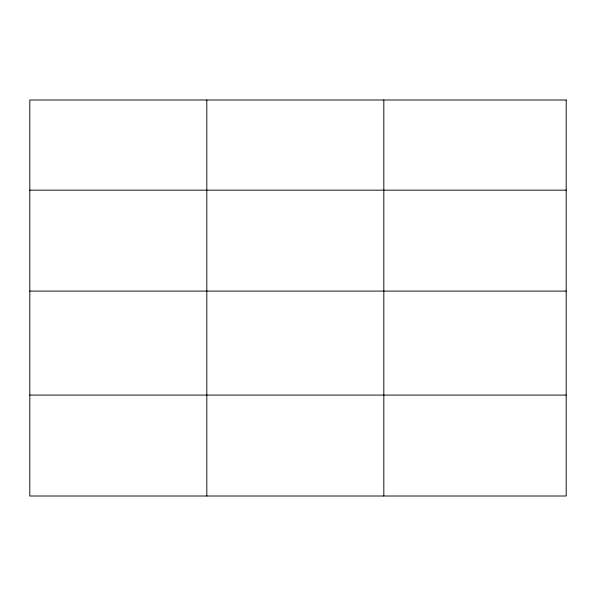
<?xml version="1.0" encoding="UTF-8"?>
<svg xmlns="http://www.w3.org/2000/svg" width="596" height="596" viewBox="0 0 596 596"><rect width="100%" height="100%" fill="white"/><g stroke="black" fill="none" stroke-linecap="round" stroke-linejoin="round"><path stroke-width="0.89" d="M29.8 190.161L566.2 190.161M29.8 291.094L566.2 291.094M29.8 395.081L566.2 395.081M383.824 99.994L383.824 496.006M206.812 99.994L206.812 496.006M566.2 99.994L29.8 99.994L29.8 496.006L566.2 496.006L566.2 99.994"/></g></svg>
